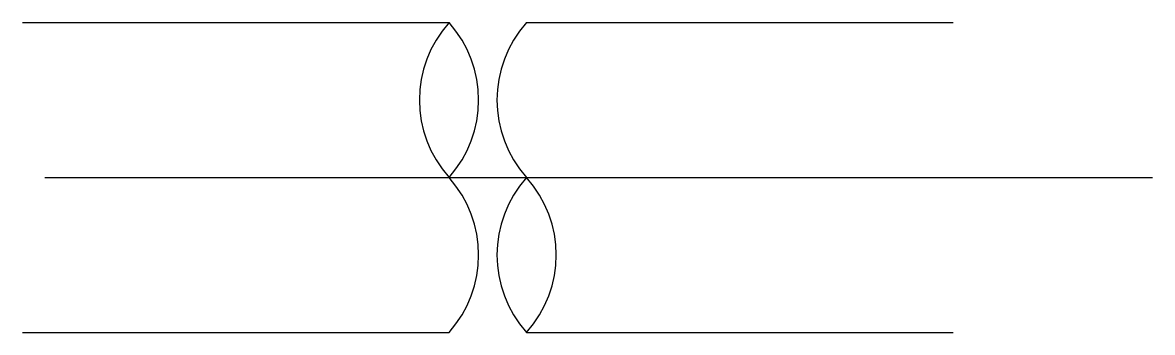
# Model space of a CAD drawing. Units: millimetres at full size, sheet at 1:100. Extents: x -16163 to 15061, y -7776 to 796.
import ezdxf

# ---------------------------------------------------------------- set-up
doc = ezdxf.new("R2010")
doc.units = ezdxf.units.MM
doc.header["$LTSCALE"] = 100
doc.layers.add('0-0', color=7, linetype='Continuous')

msp = doc.modelspace()

# ---------------------------------------------------------------- linework, layer by layer
at = {"layer": '0-0'}
for p, q in [((-16163.3, 795.9), (-4377.6, 795.9)), ((-2234.7, 795.9), (9551, 795.9)), ((-15551, -3489.8), (15061.2, -3489.8)), ((-16163.3, -7775.5), (-4377.6, -7775.5)), ((-2234.7, -7775.5), (9551, -7775.5))]:
    msp.add_line(p, q, dxfattribs=at)
for centre, start, end in [((-1981.8, -1346.9), 138.18999, 221.81), ((-6773.3, -1346.9), 318.18999, 41.81), ((161, -1346.9), 138.18999, 221.81), ((-6773.3, -5632.7), 318.18999, 41.81), ((161, -5632.7), 138.18999, 221.81), ((-4630.4, -5632.7), 318.18999, 41.81)]:
    msp.add_arc(centre, 3214.3, start, end, dxfattribs=at)

doc.saveas('drawing.dxf')
